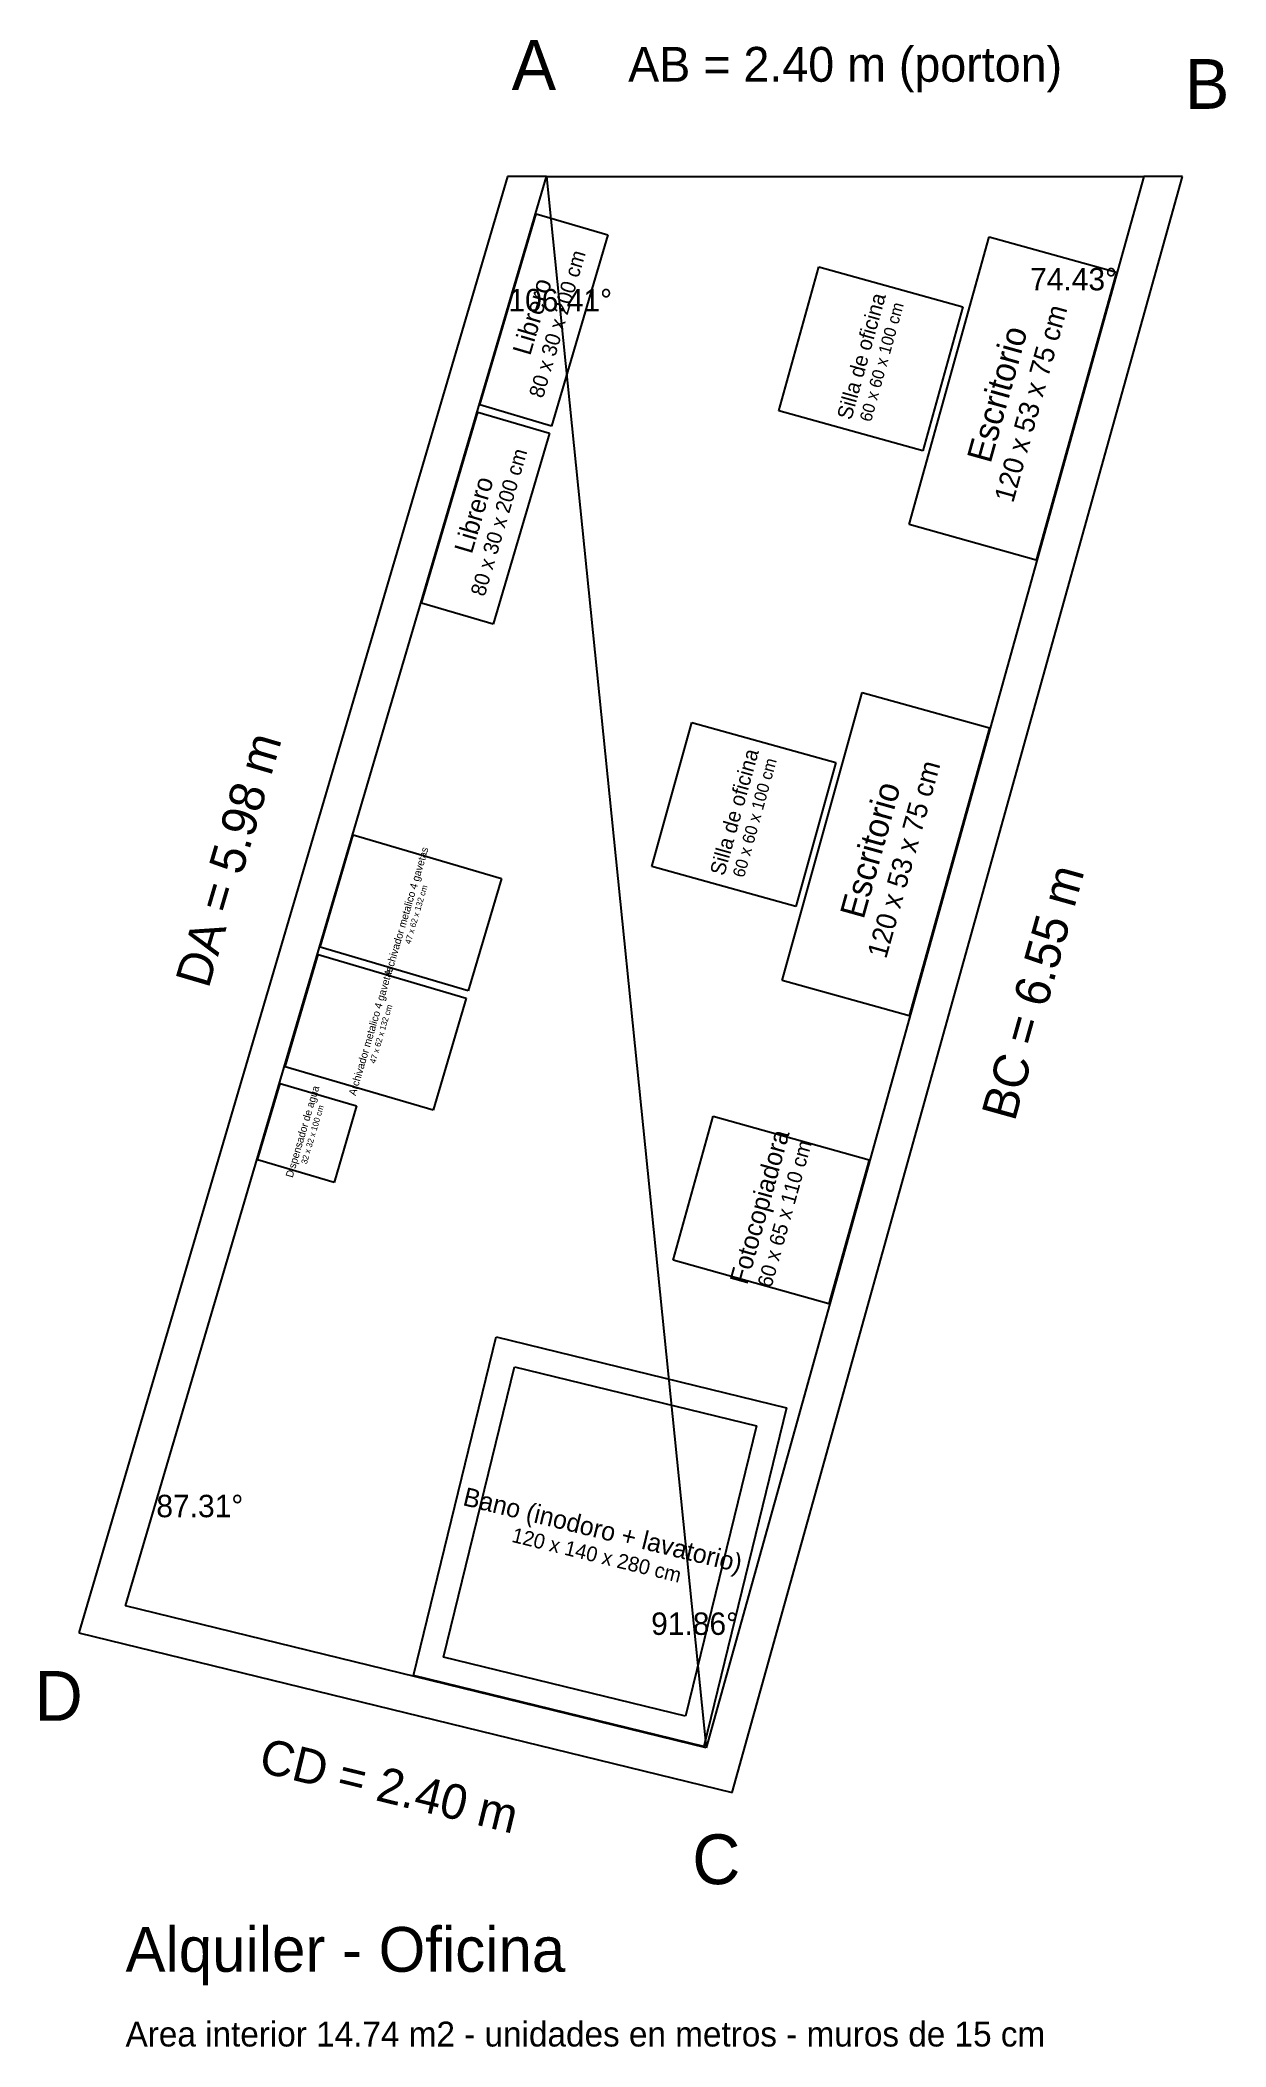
# Model space of a CAD drawing. Extents: x -2.03 to 2.73, y -7.51 to 0.55.
import ezdxf
from ezdxf.enums import TextEntityAlignment as Align

# ---------------------------------------------------------------- set-up
doc = ezdxf.new("R2010")
doc.units = 0
for name, color, linetype in [('BANO', 4, 'CONTINUOUS'), ('COTAS', 5, 'CONTINUOUS'), ('DIAGONAL', 9, 'CONTINUOUS'), ('MUEBLES', 3, 'CONTINUOUS'), ('MUROS', 7, 'CONTINUOUS'), ('PORTON', 1, 'CONTINUOUS'), ('TEXTOS', 7, 'CONTINUOUS')]:
    doc.layers.add(name, color=color, linetype=linetype)

msp = doc.modelspace()

# ---------------------------------------------------------------- linework, layer by layer
at = {"layer": 'BANO'}
for p, q in [((-0.5334, -6.0196), (-0.2014, -4.6596)), ((-0.2014, -4.6596), (0.9644, -4.9442)), ((-0.4125, -5.9462), (-0.1279, -4.7804)), ((-0.1279, -4.7804), (0.8435, -5.0176)), ((0.9644, -4.9442), (0.6324, -6.3042)), ((0.8435, -5.0176), (0.5589, -6.1834)), ((0.5589, -6.1834), (-0.4125, -5.9462)), ((0.6324, -6.3042), (-0.5334, -6.0196))]:
    msp.add_line(p, q, dxfattribs=at)
at = {"layer": 'DIAGONAL'}
msp.add_line((0, 0), (0.6413, -6.3095), dxfattribs=at)
at = {"layer": 'MUEBLES'}
for p, q in [((-0.2671, -0.9176), (-0.0411, -0.1502)), ((-0.0411, -0.1502), (0.2467, -0.235)), ((0.2467, -0.235), (0.0207, -1.0024)), ((1.457, -1.3982), (1.7791, -0.2422)), ((1.7791, -0.2422), (2.2896, -0.3844)), ((0.9336, -0.9409), (1.0946, -0.3629)), ((1.0946, -0.3629), (1.6726, -0.5239)), ((2.2896, -0.3844), (1.9675, -1.5404)), ((1.6726, -0.5239), (1.5116, -1.1019)), ((-0.5015, -1.7138), (-0.2755, -0.9464)), ((-0.2755, -0.9464), (0.0123, -1.0312)), ((0.0207, -1.0024), (-0.2671, -0.9176)), ((1.5116, -1.1019), (0.9336, -0.9409)), ((0.0123, -1.0312), (-0.2137, -1.7986)), ((1.9675, -1.5404), (1.457, -1.3982)), ((-0.2137, -1.7986), (-0.5015, -1.7138)), ((0.9469, -3.2285), (1.269, -2.0725)), ((1.269, -2.0725), (1.7795, -2.2147)), ((0.4234, -2.7711), (0.5844, -2.1931)), ((0.5844, -2.1931), (1.1624, -2.3541)), ((1.7795, -2.2147), (1.4574, -3.3707)), ((1.1624, -2.3541), (1.0014, -2.9321)), ((-0.9083, -3.0953), (-0.7755, -2.6445)), ((-0.7755, -2.6445), (-0.1807, -2.8197)), ((-0.1807, -2.8197), (-0.3135, -3.2705)), ((1.0014, -2.9321), (0.4234, -2.7711)), ((-1.0496, -3.575), (-0.9168, -3.1242)), ((-0.9168, -3.1242), (-0.322, -3.2994)), ((-0.3135, -3.2705), (-0.9083, -3.0953)), ((-0.322, -3.2994), (-0.4548, -3.7502)), ((1.4574, -3.3707), (0.9469, -3.2285)), ((-0.4548, -3.7502), (-1.0496, -3.575)), ((-1.1597, -3.9493), (-1.0693, -3.6423)), ((-1.0693, -3.6423), (-0.7623, -3.7327)), ((-0.7623, -3.7327), (-0.8527, -4.0397)), ((0.5091, -4.3522), (0.6702, -3.7742)), ((0.6702, -3.7742), (1.2963, -3.9486)), ((-0.8527, -4.0397), (-1.1597, -3.9493)), ((1.2963, -3.9486), (1.1352, -4.5266)), ((1.1352, -4.5266), (0.5091, -4.3522))]:
    msp.add_line(p, q, dxfattribs=at)
at = {"layer": 'MUROS'}
for p, q in [((-0.1564, 0), (-1.8785, -5.8488)), ((-1.6902, -5.7403), (0, 0)), ((0, 0), (-0.1564, 0)), ((2.4, 0), (0.6413, -6.3095)), ((0.7468, -6.4896), (2.5557, 0)), ((2.5557, 0), (2.4, 0)), ((0.6413, -6.3095), (-1.6902, -5.7403)), ((-1.8785, -5.8488), (0.7468, -6.4896))]:
    msp.add_line(p, q, dxfattribs=at)
at = {"layer": 'PORTON'}
msp.add_line((0, 0), (2.4, 0), dxfattribs=at)

# ---------------------------------------------------------------- texts
at = {"layer": 'COTAS'}
for s, height, p in [('A', 0.2, (-0.0501, 0.4472)), ('AB = 2.40 m (porton)', 0.14, (1.2, 0.45)), ('B', 0.2, (2.6542, 0.3713)), ('74.43%%d', 0.09, (2.1176, -0.4126)), ('106.41%%d', 0.09, (0.0557, -0.4969)), ('87.31%%d', 0.09, (-1.3919, -5.3391)), ('91.86%%d', 0.09, (0.5955, -5.8116)), ('D', 0.2, (-1.9587, -6.1015)), ('C', 0.2, (0.6826, -6.7576))]:
    msp.add_text(s, height=height, dxfattribs=at).set_placement(p, align=Align.MIDDLE_CENTER)
for s, rotation, p in [('DA = 5.98 m', 73.5934, (-1.2768, -2.7431)), ('BC = 6.55 m', -285.5748, (1.9541, -3.2756)), ('CD = 2.40 m', -13.7181, (-0.6311, -6.4621))]:
    msp.add_text(s, height=0.14, rotation=rotation, dxfattribs=at).set_placement(p, align=Align.MIDDLE_CENTER)
at = {"layer": 'TEXTOS'}
for s, height, rotation, p in [('80 x 30 x 200 cm', 0.06, 73.59, (0.0438, -0.5922)), ('Librero', 0.075, 73.59, (-0.057, -0.5625)), ('Silla de oficina', 0.0605, 74.43, (1.2652, -0.7218)), ('60 x 60 x 100 cm', 0.0484, 74.43, (1.3468, -0.7446)), ('120 x 53 x 75 cm', 0.08, -285.57, (1.9455, -0.9114)), ('Escritorio', 0.1, -285.57, (1.8107, -0.8739)), ('80 x 30 x 200 cm', 0.06, 73.59, (-0.1906, -1.3884)), ('Librero', 0.075, 73.59, (-0.2914, -1.3587)), ('Silla de oficina', 0.0605, 74.43, (0.755, -2.552)), ('60 x 60 x 100 cm', 0.0484, 74.43, (0.8366, -2.5748)), ('120 x 53 x 75 cm', 0.08, -285.57, (1.4354, -2.7417)), ('Escritorio', 0.1, -285.57, (1.3006, -2.7042)), ('Archivador metalico 4 gavetas', 0.03, 73.59, (-0.5632, -2.952)), ('47 x 62 x 132 cm', 0.024, 73.59, (-0.5229, -2.9639)), ('Archivador metalico 4 gavetas', 0.03, 73.59, (-0.7045, -3.4317)), ('47 x 62 x 132 cm', 0.024, 73.59, (-0.6642, -3.4436)), ('Dispensador de agua', 0.03, 73.59, (-0.9797, -3.8355)), ('32 x 32 x 100 cm', 0.024, 73.59, (-0.9394, -3.8474)), ('Fotocopiadora', 0.0744, -285.57, (0.8561, -4.1374)), ('60 x 65 x 110 cm', 0.0596, -285.57, (0.9565, -4.1654)), ('Bano (inodoro + lavatorio)', 0.0744, -13.72, (0.227, -5.4349)), ('120 x 140 x 280 cm', 0.0596, -13.72, (0.2023, -5.5361))]:
    msp.add_text(s, height=height, rotation=rotation, dxfattribs=at).set_placement(p, align=Align.MIDDLE_CENTER)
for s, height, p in [('Alquiler - Oficina', 0.18, (-1.6902, -7.2095)), ('Area interior 14.74 m2 - unidades en metros - muros de 15 cm', 0.1, (-1.6902, -7.5095))]:
    msp.add_text(s, height=height, dxfattribs=at).set_placement(p)

doc.saveas('drawing.dxf')
